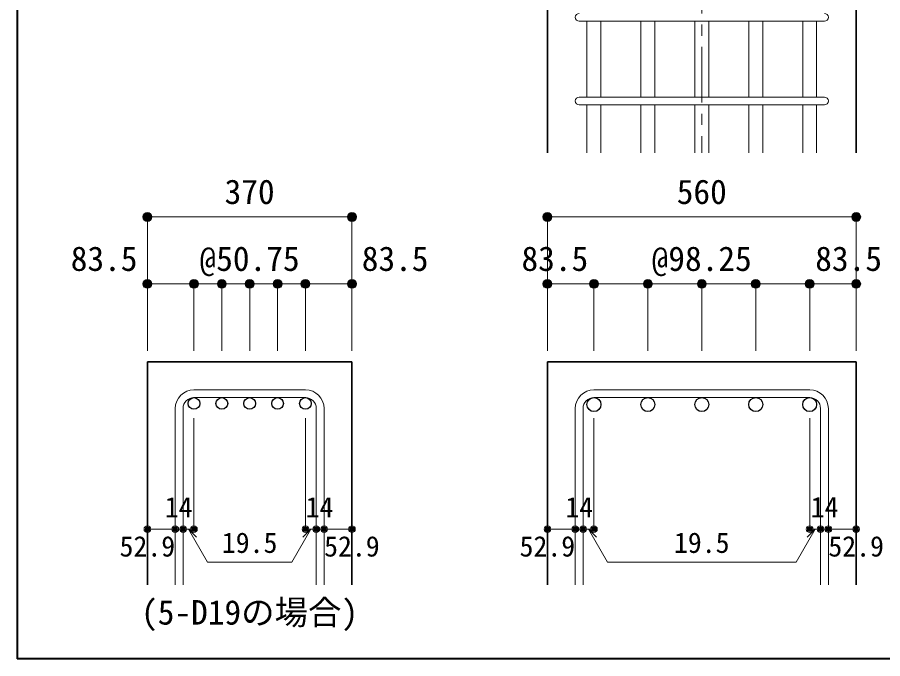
# Model space of a CAD drawing. Units: millimetres at full size, sheet at 1:20; details may follow other scales. Extents: x -3982 to 3969, y -2797 to 2801.
# Drawn here: x -3982 to -2429, y -2797 to -1647 of the extents above; entities that cross this region are included whole.
import ezdxf
from ezdxf.enums import TextEntityAlignment as Align

# ---------------------------------------------------------------- set-up
doc = ezdxf.new("R2010")
doc.units = ezdxf.units.MM
doc.header["$LTSCALE"] = 20
doc.header["$PDMODE"] = 32
doc.header["$PDSIZE"] = 12
doc.linetypes.add('CHAIN1', pattern=[8, 5, -1, 1, -1])
for name, color, linetype, lineweight in [('6-1_躯体線', 2, 'Continuous', 35), ('6-5_梁主筋', 7, 'Continuous', 18), ('6-6_S.T.P.', 7, 'Continuous', 18), ('6-7_文字', 7, 'Continuous', 18), ('6-D_寸法', 4, 'Continuous', 9), ('F-0_枠', 6, 'Continuous', 40)]:
    doc.layers.add(name, color=color, linetype=linetype, lineweight=lineweight)
doc.styles.add('ＭＳ ゴシック', font='')
doc.styles.get('ＭＳ ゴシック').set_extended_font_data('MS Gothic')

msp = doc.modelspace()

# ---------------------------------------------------------------- linework, layer by layer
at = {"layer": '6-1_躯体線'}
for p, q in [((-2476.87, -1889.67), (-2476.87, -1489.67)), ((-3748.51, -2264.67), (-3748.51, -2664.67)), ((-3748.51, -2264.67), (-3381.51, -2264.67)), ((-3381.51, -2264.67), (-3381.51, -2664.67)), ((-3030.87, -2264.67), (-3030.87, -2664.67)), ((-3030.87, -2264.67), (-2476.87, -2264.67)), ((-2476.87, -2264.67), (-2476.87, -2664.67))]:
    msp.add_line(p, q, dxfattribs=at)
msp.add_lwpolyline([(-3030.87, -1889.67), (-3030.87, -1489.67), (-3128.87, -1489.67)], dxfattribs=at)
at = {"layer": '6-5_梁主筋'}
for p, q in [((-2959.87, -1653.67), (-2959.87, -1789.67)), ((-2934.87, -1653.67), (-2934.87, -1789.67)), ((-2863.12, -1653.67), (-2863.12, -1789.67)), ((-2838.12, -1653.67), (-2838.12, -1789.67)), ((-2766.37, -1653.67), (-2766.37, -1789.67)), ((-2741.37, -1653.67), (-2741.37, -1789.67)), ((-2669.62, -1653.67), (-2669.62, -1789.67)), ((-2644.62, -1653.67), (-2644.62, -1789.67)), ((-2572.87, -1653.67), (-2572.87, -1789.67)), ((-2547.87, -1653.67), (-2547.87, -1789.67)), ((-2959.87, -1803.67), (-2959.87, -1889.67)), ((-2934.87, -1803.67), (-2934.87, -1889.67)), ((-2863.12, -1803.67), (-2863.12, -1889.67)), ((-2838.12, -1803.67), (-2838.12, -1889.67)), ((-2766.37, -1803.67), (-2766.37, -1889.67)), ((-2741.37, -1803.67), (-2741.37, -1889.67)), ((-2669.62, -1803.67), (-2669.62, -1889.67)), ((-2644.62, -1803.67), (-2644.62, -1889.67)), ((-2572.87, -1803.67), (-2572.87, -1889.67)), ((-2547.87, -1803.67), (-2547.87, -1889.67))]:
    msp.add_line(p, q, dxfattribs=at)
at = {"layer": '6-5_梁主筋', "color": 3, "lineweight": 25}
for centre, radius in [((-3665.01, -2339.17), 10.5), ((-3615.01, -2339.17), 10.5), ((-3565.01, -2339.17), 10.5), ((-3515.01, -2339.17), 10.5), ((-3465.01, -2339.17), 10.5), ((-2947.37, -2341.17), 12.5), ((-2850.62, -2341.17), 12.5), ((-2753.87, -2341.17), 12.5), ((-2657.12, -2341.17), 12.5), ((-2560.37, -2341.17), 12.5)]:
    msp.add_circle(centre, radius, dxfattribs=at)
at = {"layer": '6-6_S.T.P.'}
for p, q in [((-2973.87, -1653.67), (-2534.26, -1653.67)), ((-2973.87, -1789.67), (-2534.26, -1789.67)), ((-2973.87, -1803.67), (-2534.26, -1803.67)), ((-3465.01, -2314.67), (-3665.01, -2314.67)), ((-3465.01, -2328.67), (-3665.01, -2328.67)), ((-2560.37, -2314.67), (-2947.37, -2314.67)), ((-2560.37, -2328.67), (-2947.37, -2328.67)), ((-3698.51, -2348.17), (-3698.51, -2664.67)), ((-3684.51, -2348.17), (-3684.51, -2664.67)), ((-3445.51, -2348.17), (-3445.51, -2664.67)), ((-3431.51, -2348.17), (-3431.51, -2664.67)), ((-2980.87, -2348.17), (-2980.87, -2664.67)), ((-2966.87, -2348.17), (-2966.87, -2664.67)), ((-2540.87, -2348.17), (-2540.87, -2664.67)), ((-2526.87, -2348.17), (-2526.87, -2664.67))]:
    msp.add_line(p, q, dxfattribs=at)
for centre, radius, start, end in [((-2973.87, -1646.67), 7, 90, 270), ((-2533.87, -1646.67), 7, 270, 90), ((-2973.87, -1796.67), 7, 90, 270), ((-2533.87, -1796.67), 7, 270, 90), ((-3665.01, -2348.17), 33.5, 90, 180), ((-3665.01, -2348.17), 19.5, 90, 180), ((-3465.01, -2348.17), 33.5, 0, 90), ((-3465.01, -2348.17), 19.5, 0, 90), ((-2947.37, -2348.17), 33.5, 90, 180), ((-2947.37, -2348.17), 19.5, 90, 180), ((-2560.37, -2348.17), 33.5, 0, 90), ((-2560.37, -2348.17), 19.5, 0, 90)]:
    msp.add_arc(centre, radius, start, end, dxfattribs=at)
at = {"layer": '6-D_寸法', "linetype": 'CHAIN1'}
msp.add_line((-2753.87, -739.67), (-2753.87, -1889.67), dxfattribs=at)
at = {"layer": '6-D_寸法'}
for p, q in [((-3748.51, -2004.67), (-3381.51, -2004.67)), ((-3381.51, -2004.67), (-3381.51, -2124.67)), ((-3030.87, -2004.67), (-2476.87, -2004.67)), ((-2476.87, -2004.67), (-2476.87, -2124.67)), ((-3748.51, -2124.67), (-3748.51, -2244.67)), ((-3665.01, -2124.67), (-3665.01, -2244.67)), ((-3665.01, -2124.67), (-3615.01, -2124.67)), ((-3615.01, -2124.67), (-3615.01, -2244.67)), ((-3615.01, -2124.67), (-3565.01, -2124.67)), ((-3565.01, -2124.67), (-3565.01, -2244.67)), ((-3565.01, -2124.67), (-3515.01, -2124.67)), ((-3515.01, -2124.67), (-3515.01, -2244.67)), ((-3515.01, -2124.67), (-3465.01, -2124.67)), ((-3465.01, -2124.67), (-3465.01, -2244.67)), ((-3465.01, -2124.67), (-3381.51, -2124.67)), ((-3381.51, -2124.67), (-3381.51, -2244.67)), ((-3030.87, -2124.67), (-3030.87, -2244.67)), ((-2947.37, -2124.67), (-2947.37, -2244.67)), ((-2947.37, -2124.67), (-2850.62, -2124.67)), ((-2850.62, -2124.67), (-2850.62, -2244.67)), ((-2850.62, -2124.67), (-2753.87, -2124.67)), ((-2753.87, -2124.67), (-2753.87, -2244.67)), ((-2657.12, -2124.67), (-2657.12, -2244.67)), ((-2560.37, -2124.67), (-2560.37, -2244.67)), ((-2560.37, -2124.67), (-2476.87, -2124.67)), ((-2476.87, -2124.67), (-2476.87, -2244.67)), ((-3665.01, -2564.67), (-3665.01, -2365.34)), ((-3465.01, -2564.67), (-3465.01, -2365.34)), ((-2947.37, -2564.67), (-2947.37, -2365.34)), ((-2560.37, -2564.67), (-2560.37, -2365.34)), ((-3748.51, -2564.67), (-3698.51, -2564.67)), ((-3698.51, -2564.67), (-3665.01, -2564.67)), ((-3674.76, -2564.67), (-3660.61, -2578.81)), ((-3674.76, -2564.67), (-3640.53, -2623.95)), ((-3455.26, -2564.67), (-3489.48, -2623.95)), ((-3455.26, -2564.67), (-3469.4, -2578.81)), ((-3465.01, -2564.67), (-3381.51, -2564.67)), ((-3445.51, -2564.67), (-3431.51, -2564.67)), ((-3030.87, -2564.67), (-2980.87, -2564.67)), ((-2980.87, -2564.67), (-2947.37, -2564.67)), ((-2957.12, -2564.67), (-2942.98, -2578.81)), ((-2957.12, -2564.67), (-2922.9, -2623.95)), ((-2550.62, -2564.67), (-2584.84, -2623.95)), ((-2550.62, -2564.67), (-2564.76, -2578.81)), ((-2560.37, -2564.67), (-2476.87, -2564.67)), ((-2540.87, -2564.67), (-2526.87, -2564.67)), ((-3640.53, -2623.95), (-3489.48, -2623.95)), ((-2922.9, -2623.95), (-2584.84, -2623.95))]:
    msp.add_line(p, q, dxfattribs=at)
for points in [[(-3748.51, -2004.67), (-3748.51, -2124.67), (-3665.01, -2124.67)], [(-3030.87, -2004.67), (-3030.87, -2124.67), (-2947.37, -2124.67)], [(-2753.87, -2124.67), (-2657.12, -2124.67), (-2560.37, -2124.67)]]:
    msp.add_lwpolyline(points, dxfattribs=at)
for centre, radius in [((-3748.51, -2004.67), 8), ((-3748.51, -2004.67), 7.2), ((-3748.51, -2004.67), 6.4), ((-3748.51, -2004.67), 5.6), ((-3748.51, -2004.67), 4.8), ((-3748.51, -2004.67), 4), ((-3748.51, -2004.67), 3.2), ((-3748.51, -2004.67), 2.4), ((-3381.51, -2004.67), 8), ((-3381.51, -2004.67), 7.2), ((-3381.51, -2004.67), 6.4), ((-3381.51, -2004.67), 5.6), ((-3381.51, -2004.67), 4.8), ((-3381.51, -2004.67), 4), ((-3381.51, -2004.67), 3.2), ((-3381.51, -2004.67), 2.4), ((-3030.87, -2004.67), 8), ((-3030.87, -2004.67), 7.2), ((-3030.87, -2004.67), 6.4), ((-3030.87, -2004.67), 5.6), ((-3030.87, -2004.67), 4.8), ((-3030.87, -2004.67), 4), ((-3030.87, -2004.67), 3.2), ((-3030.87, -2004.67), 2.4), ((-2476.87, -2004.67), 8), ((-2476.87, -2004.67), 7.2), ((-2476.87, -2004.67), 6.4), ((-2476.87, -2004.67), 5.6), ((-2476.87, -2004.67), 4.8), ((-2476.87, -2004.67), 4), ((-2476.87, -2004.67), 3.2), ((-2476.87, -2004.67), 2.4), ((-3748.51, -2004.67), 1.6), ((-3748.51, -2004.67), 0.8), ((-3381.51, -2004.67), 1.6), ((-3381.51, -2004.67), 0.8), ((-3030.87, -2004.67), 1.6), ((-3030.87, -2004.67), 0.8), ((-2476.87, -2004.67), 1.6), ((-2476.87, -2004.67), 0.8), ((-3748.51, -2124.67), 8), ((-3748.51, -2124.67), 7.2), ((-3748.51, -2124.67), 6.4), ((-3748.51, -2124.67), 5.6), ((-3748.51, -2124.67), 4.8), ((-3748.51, -2124.67), 4), ((-3748.51, -2124.67), 3.2), ((-3748.51, -2124.67), 2.4), ((-3748.51, -2124.67), 1.6), ((-3748.51, -2124.67), 0.8), ((-3665.01, -2124.67), 8), ((-3665.01, -2124.67), 7.2), ((-3665.01, -2124.67), 6.4), ((-3665.01, -2124.67), 5.6), ((-3665.01, -2124.67), 4.8), ((-3665.01, -2124.67), 4), ((-3665.01, -2124.67), 3.2), ((-3665.01, -2124.67), 2.4), ((-3665.01, -2124.67), 1.6), ((-3665.01, -2124.67), 0.8), ((-3615.01, -2124.67), 8), ((-3615.01, -2124.67), 7.2), ((-3615.01, -2124.67), 6.4), ((-3615.01, -2124.67), 5.6), ((-3615.01, -2124.67), 4.8), ((-3615.01, -2124.67), 4), ((-3615.01, -2124.67), 3.2), ((-3615.01, -2124.67), 2.4), ((-3615.01, -2124.67), 1.6), ((-3615.01, -2124.67), 0.8), ((-3565.01, -2124.67), 8), ((-3565.01, -2124.67), 7.2), ((-3565.01, -2124.67), 6.4), ((-3565.01, -2124.67), 5.6), ((-3565.01, -2124.67), 4.8), ((-3565.01, -2124.67), 4), ((-3565.01, -2124.67), 3.2), ((-3565.01, -2124.67), 2.4), ((-3565.01, -2124.67), 1.6), ((-3565.01, -2124.67), 0.8), ((-3515.01, -2124.67), 8), ((-3515.01, -2124.67), 7.2), ((-3515.01, -2124.67), 6.4), ((-3515.01, -2124.67), 5.6), ((-3515.01, -2124.67), 4.8), ((-3515.01, -2124.67), 4), ((-3515.01, -2124.67), 3.2), ((-3515.01, -2124.67), 2.4), ((-3515.01, -2124.67), 1.6), ((-3515.01, -2124.67), 0.8), ((-3465.01, -2124.67), 8), ((-3465.01, -2124.67), 7.2), ((-3465.01, -2124.67), 6.4), ((-3465.01, -2124.67), 5.6), ((-3465.01, -2124.67), 4.8), ((-3465.01, -2124.67), 4), ((-3465.01, -2124.67), 3.2), ((-3465.01, -2124.67), 2.4), ((-3465.01, -2124.67), 1.6), ((-3465.01, -2124.67), 0.8), ((-3381.51, -2124.67), 8), ((-3381.51, -2124.67), 7.2), ((-3381.51, -2124.67), 6.4), ((-3381.51, -2124.67), 5.6), ((-3381.51, -2124.67), 4.8), ((-3381.51, -2124.67), 4), ((-3381.51, -2124.67), 3.2), ((-3381.51, -2124.67), 2.4), ((-3381.51, -2124.67), 1.6), ((-3381.51, -2124.67), 0.8), ((-3030.87, -2124.67), 8), ((-3030.87, -2124.67), 7.2), ((-3030.87, -2124.67), 6.4), ((-3030.87, -2124.67), 5.6), ((-3030.87, -2124.67), 4.8), ((-3030.87, -2124.67), 4), ((-3030.87, -2124.67), 3.2), ((-3030.87, -2124.67), 2.4), ((-3030.87, -2124.67), 1.6), ((-3030.87, -2124.67), 0.8), ((-2947.37, -2124.67), 8), ((-2947.37, -2124.67), 7.2), ((-2947.37, -2124.67), 6.4), ((-2947.37, -2124.67), 5.6), ((-2947.37, -2124.67), 4.8), ((-2947.37, -2124.67), 4), ((-2947.37, -2124.67), 3.2), ((-2947.37, -2124.67), 2.4), ((-2947.37, -2124.67), 1.6), ((-2947.37, -2124.67), 0.8), ((-2850.62, -2124.67), 8), ((-2850.62, -2124.67), 7.2), ((-2850.62, -2124.67), 6.4), ((-2850.62, -2124.67), 5.6), ((-2850.62, -2124.67), 4.8), ((-2850.62, -2124.67), 4), ((-2850.62, -2124.67), 3.2), ((-2850.62, -2124.67), 2.4), ((-2850.62, -2124.67), 1.6), ((-2850.62, -2124.67), 0.8), ((-2753.87, -2124.67), 8), ((-2753.87, -2124.67), 7.2), ((-2753.87, -2124.67), 6.4), ((-2753.87, -2124.67), 5.6), ((-2753.87, -2124.67), 4.8), ((-2753.87, -2124.67), 4), ((-2753.87, -2124.67), 3.2), ((-2753.87, -2124.67), 2.4), ((-2753.87, -2124.67), 1.6), ((-2753.87, -2124.67), 0.8), ((-2657.12, -2124.67), 8), ((-2657.12, -2124.67), 7.2), ((-2657.12, -2124.67), 6.4), ((-2657.12, -2124.67), 5.6), ((-2657.12, -2124.67), 4.8), ((-2657.12, -2124.67), 4), ((-2657.12, -2124.67), 3.2), ((-2657.12, -2124.67), 2.4), ((-2657.12, -2124.67), 1.6), ((-2657.12, -2124.67), 0.8), ((-2560.37, -2124.67), 8), ((-2560.37, -2124.67), 7.2), ((-2560.37, -2124.67), 6.4), ((-2560.37, -2124.67), 5.6), ((-2560.37, -2124.67), 4.8), ((-2560.37, -2124.67), 4), ((-2560.37, -2124.67), 3.2), ((-2560.37, -2124.67), 2.4), ((-2560.37, -2124.67), 1.6), ((-2560.37, -2124.67), 0.8), ((-2476.87, -2124.67), 8), ((-2476.87, -2124.67), 7.2), ((-2476.87, -2124.67), 6.4), ((-2476.87, -2124.67), 5.6), ((-2476.87, -2124.67), 4.8), ((-2476.87, -2124.67), 4), ((-2476.87, -2124.67), 3.2), ((-2476.87, -2124.67), 2.4), ((-2476.87, -2124.67), 1.6), ((-2476.87, -2124.67), 0.8), ((-3748.51, -2564.67), 4), ((-3748.51, -2564.67), 3.6), ((-3748.51, -2564.67), 3.2), ((-3698.51, -2564.67), 4), ((-3698.51, -2564.67), 3.6), ((-3698.51, -2564.67), 3.2), ((-3684.51, -2564.67), 4), ((-3684.51, -2564.67), 3.6), ((-3684.51, -2564.67), 3.2), ((-3665.01, -2564.67), 4), ((-3665.01, -2564.67), 3.6), ((-3665.01, -2564.67), 3.2), ((-3465.01, -2564.67), 4), ((-3465.01, -2564.67), 3.6), ((-3465.01, -2564.67), 3.2), ((-3445.51, -2564.67), 4), ((-3445.51, -2564.67), 3.6), ((-3445.51, -2564.67), 3.2), ((-3431.51, -2564.67), 4), ((-3431.51, -2564.67), 3.6), ((-3431.51, -2564.67), 3.2), ((-3381.51, -2564.67), 4), ((-3381.51, -2564.67), 3.6), ((-3381.51, -2564.67), 3.2), ((-3030.87, -2564.67), 4), ((-3030.87, -2564.67), 3.6), ((-3030.87, -2564.67), 3.2), ((-2980.87, -2564.67), 4), ((-2980.87, -2564.67), 3.6), ((-2980.87, -2564.67), 3.2), ((-2966.87, -2564.67), 4), ((-2966.87, -2564.67), 3.6), ((-2966.87, -2564.67), 3.2), ((-2947.37, -2564.67), 4), ((-2947.37, -2564.67), 3.6), ((-2947.37, -2564.67), 3.2), ((-2560.37, -2564.67), 4), ((-2560.37, -2564.67), 3.6), ((-2560.37, -2564.67), 3.2), ((-2540.87, -2564.67), 4), ((-2540.87, -2564.67), 3.6), ((-2540.87, -2564.67), 3.2), ((-2526.87, -2564.67), 4), ((-2526.87, -2564.67), 3.6), ((-2526.87, -2564.67), 3.2), ((-2476.87, -2564.67), 4), ((-2476.87, -2564.67), 3.6), ((-2476.87, -2564.67), 3.2), ((-3748.51, -2564.67), 2.8), ((-3748.51, -2564.67), 2.4), ((-3748.51, -2564.67), 2), ((-3748.51, -2564.67), 1.6), ((-3748.51, -2564.67), 1.2), ((-3748.51, -2564.67), 0.8), ((-3748.51, -2564.67), 0.4), ((-3698.51, -2564.67), 2.8), ((-3698.51, -2564.67), 2.4), ((-3698.51, -2564.67), 2), ((-3698.51, -2564.67), 1.6), ((-3698.51, -2564.67), 1.2), ((-3698.51, -2564.67), 0.8), ((-3698.51, -2564.67), 0.4), ((-3684.51, -2564.67), 2.8), ((-3684.51, -2564.67), 2.4), ((-3684.51, -2564.67), 2), ((-3684.51, -2564.67), 1.6), ((-3684.51, -2564.67), 1.2), ((-3684.51, -2564.67), 0.8), ((-3684.51, -2564.67), 0.4), ((-3665.01, -2564.67), 2.8), ((-3665.01, -2564.67), 2.4), ((-3665.01, -2564.67), 2), ((-3665.01, -2564.67), 1.6), ((-3665.01, -2564.67), 1.2), ((-3665.01, -2564.67), 0.8), ((-3665.01, -2564.67), 0.4), ((-3465.01, -2564.67), 2.8), ((-3465.01, -2564.67), 2.4), ((-3465.01, -2564.67), 2), ((-3465.01, -2564.67), 1.6), ((-3465.01, -2564.67), 1.2), ((-3465.01, -2564.67), 0.8), ((-3465.01, -2564.67), 0.4), ((-3445.51, -2564.67), 2.8), ((-3445.51, -2564.67), 2.4), ((-3445.51, -2564.67), 2), ((-3445.51, -2564.67), 1.6), ((-3445.51, -2564.67), 1.2), ((-3445.51, -2564.67), 0.8), ((-3445.51, -2564.67), 0.4), ((-3431.51, -2564.67), 2.8), ((-3431.51, -2564.67), 2.4), ((-3431.51, -2564.67), 2), ((-3431.51, -2564.67), 1.6), ((-3431.51, -2564.67), 1.2), ((-3431.51, -2564.67), 0.8), ((-3431.51, -2564.67), 0.4), ((-3381.51, -2564.67), 2.8), ((-3381.51, -2564.67), 2.4), ((-3381.51, -2564.67), 2), ((-3381.51, -2564.67), 1.6), ((-3381.51, -2564.67), 1.2), ((-3381.51, -2564.67), 0.8), ((-3381.51, -2564.67), 0.4), ((-3030.87, -2564.67), 2.8), ((-3030.87, -2564.67), 2.4), ((-3030.87, -2564.67), 2), ((-3030.87, -2564.67), 1.6), ((-3030.87, -2564.67), 1.2), ((-3030.87, -2564.67), 0.8), ((-3030.87, -2564.67), 0.4), ((-2980.87, -2564.67), 2.8), ((-2980.87, -2564.67), 2.4), ((-2980.87, -2564.67), 2), ((-2980.87, -2564.67), 1.6), ((-2980.87, -2564.67), 1.2), ((-2980.87, -2564.67), 0.8), ((-2980.87, -2564.67), 0.4), ((-2966.87, -2564.67), 2.8), ((-2966.87, -2564.67), 2.4), ((-2966.87, -2564.67), 2), ((-2966.87, -2564.67), 1.6), ((-2966.87, -2564.67), 1.2), ((-2966.87, -2564.67), 0.8), ((-2966.87, -2564.67), 0.4), ((-2947.37, -2564.67), 2.8), ((-2947.37, -2564.67), 2.4), ((-2947.37, -2564.67), 2), ((-2947.37, -2564.67), 1.6), ((-2947.37, -2564.67), 1.2), ((-2947.37, -2564.67), 0.8), ((-2947.37, -2564.67), 0.4), ((-2560.37, -2564.67), 2.8), ((-2560.37, -2564.67), 2.4), ((-2560.37, -2564.67), 2), ((-2560.37, -2564.67), 1.6), ((-2560.37, -2564.67), 1.2), ((-2560.37, -2564.67), 0.8), ((-2560.37, -2564.67), 0.4), ((-2540.87, -2564.67), 2.8), ((-2540.87, -2564.67), 2.4), ((-2540.87, -2564.67), 2), ((-2540.87, -2564.67), 1.6), ((-2540.87, -2564.67), 1.2), ((-2540.87, -2564.67), 0.8), ((-2540.87, -2564.67), 0.4), ((-2526.87, -2564.67), 2.8), ((-2526.87, -2564.67), 2.4), ((-2526.87, -2564.67), 2), ((-2526.87, -2564.67), 1.6), ((-2526.87, -2564.67), 1.2), ((-2526.87, -2564.67), 0.8), ((-2526.87, -2564.67), 0.4), ((-2476.87, -2564.67), 2.8), ((-2476.87, -2564.67), 2.4), ((-2476.87, -2564.67), 2), ((-2476.87, -2564.67), 1.6), ((-2476.87, -2564.67), 1.2), ((-2476.87, -2564.67), 0.8), ((-2476.87, -2564.67), 0.4)]:
    msp.add_circle(centre, radius, dxfattribs=at)
at = {"layer": '6-D_寸法', "color": 7}
for p in [(-3748.51, -2004.67), (-3381.51, -2004.67), (-3030.87, -2004.67), (-2476.87, -2004.67), (-3748.51, -2124.67), (-3665.01, -2124.67), (-3615.01, -2124.67), (-3565.01, -2124.67), (-3515.01, -2124.67), (-3465.01, -2124.67), (-3381.51, -2124.67), (-3030.87, -2124.67), (-2947.37, -2124.67), (-2850.62, -2124.67), (-2753.87, -2124.67), (-2657.12, -2124.67), (-2560.37, -2124.67), (-2476.87, -2124.67), (-3748.51, -2564.67), (-3698.51, -2564.67), (-3684.51, -2564.67), (-3665.01, -2564.67), (-3465.01, -2564.67), (-3445.51, -2564.67), (-3431.51, -2564.67), (-3381.51, -2564.67), (-3030.87, -2564.67), (-2980.87, -2564.67), (-2966.87, -2564.67), (-2947.37, -2564.67), (-2560.37, -2564.67), (-2540.87, -2564.67), (-2526.87, -2564.67), (-2476.87, -2564.67)]:
    msp.add_point(p, dxfattribs=at)
at = {"layer": 'F-0_枠'}
for p in [(-3981.92, 2800.77), (3969.4, -2796.83)]:
    msp.add_line(p, (-3981.92, -2796.83), dxfattribs=at)

# ---------------------------------------------------------------- texts
at = {"layer": '6-7_文字', "style": 'ＭＳ ゴシック'}
msp.add_text('(5-D19の場合)', height=43.99, dxfattribs=at).set_placement((-3759.91, -2748.91), align=Align.BOTTOM_LEFT)
at = {"layer": '6-D_寸法', "style": 'ＭＳ ゴシック'}
for s, height, p in [('370', 43.99, (-3610.01, -1994.67)), ('560', 43.99, (-2798.87, -1994.67)), ('83.5', 43.99, (-3886.06, -2114.67)), ('@50.75', 43.99, (-3655.01, -2114.67)), ('83.5', 43.99, (-3363.95, -2114.67)), ('83.5', 43.99, (-3077.37, -2114.67)), ('@98.25', 43.99, (-2843.87, -2114.67)), ('83.5', 43.99, (-2550.37, -2114.67)), ('14', 36.66, (-3717.4, -2554.42)), ('14', 36.66, (-3464.66, -2554.42)), ('14', 36.66, (-2998.67, -2554.55)), ('14', 36.66, (-2558.6, -2554.33)), ('19.5', 36.66, (-3615.01, -2618.14)), ('19.5', 36.66, (-2803.87, -2618.14)), ('52.9', 36.66, (-3798.51, -2624.67)), ('52.9', 36.66, (-3431.51, -2624.67)), ('52.9', 36.66, (-3080.87, -2624.67)), ('52.9', 36.66, (-2526.87, -2624.67))]:
    msp.add_text(s, height=height, dxfattribs=at).set_placement(p, align=Align.BOTTOM_LEFT)

doc.saveas('drawing.dxf')
